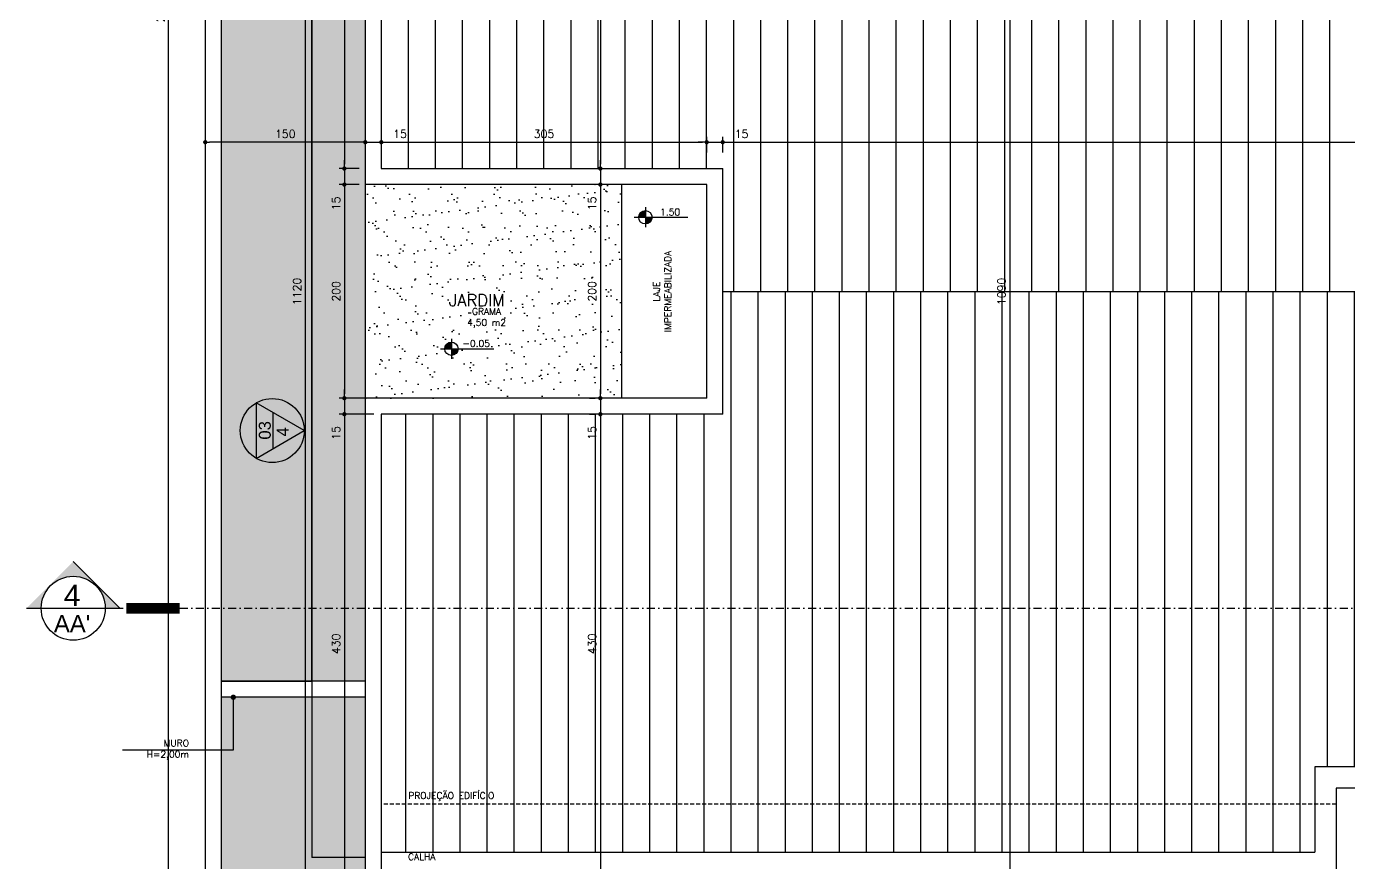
# Model space of a CAD drawing. Header units: millimetres. Extents: x 11997 to 115617, y -26993 to 31834.
# Drawn here: x 12435 to 13674, y -25350 to -24568 of the extents above; entities that cross this region are included whole.
import ezdxf
from ezdxf.enums import TextEntityAlignment as Align

# ---------------------------------------------------------------- set-up
doc = ezdxf.new("R2010")
doc.units = ezdxf.units.MM
doc.linetypes.add('DASHDOT', pattern=[1, 0.5, -0.25, 0, -0.25])
doc.linetypes.add('HIDDEN', pattern=[0.375, 0.25, -0.125])
doc.layers.add('AREA-AMB', color=5, linetype='Continuous', plot=False)
for name, color, linetype in [('COTA', 4, 'Continuous'), ('ESQ', 2, 'Continuous'), ('GRAMA', 64, 'Continuous'), ('H. PAVER CINZA 1', 252, 'Continuous'), ('HATCH', 1, 'Continuous'), ('LCORTE', 1, 'Continuous'), ('NIVEL', 1, 'Continuous'), ('PENA2', 2, 'Continuous'), ('PENA3', 3, 'Continuous'), ('PROJ', 1, 'HIDDEN'), ('TEXTO1', 1, 'Continuous'), ('TEXTO2', 2, 'Continuous'), ('TEXTO3', 3, 'Continuous')]:
    doc.layers.add(name, color=color, linetype=linetype)
doc.styles.add('ARIAL', font='arial.ttf')
doc.styles.add('ROMANS', font='romans.shx')
doc.dimstyles.new('EXTERNA100', dxfattribs={"dimtxt": 12.5, "dimasz": 5, "dimexe": 10, "dimexo": 30, "dimgap": 5.5, "dimtad": 1, "dimzin": 12, "dimdsep": 46, "dimtxsty": 'ROMANS', "dimblk1": 'DOT', "dimblk2": 'DOT', "dimsah": 1, "dimcen": 9, "dimclrt": 2, "dimadec": 0, "dimazin": 0, "dimtfac": 1, "dimtmove": 0, "dimatfit": 1, "dimldrblk": 'DOT', "dimfxl": 1, "dimtolj": 1, "dimtzin": 4, "dimarcsym": 0})
doc.dimstyles.new('EXTERNA50', dxfattribs={"dimtxt": 7.5, "dimasz": 4, "dimexe": 5, "dimexo": 30, "dimgap": 4, "dimtad": 1, "dimzin": 12, "dimdsep": 46, "dimtxsty": 'ROMANS', "dimblk1": 'DOT', "dimblk2": 'DOT', "dimsah": 1, "dimcen": 9, "dimclrt": 2, "dimaunit": 1, "dimadec": 3, "dimazin": 0, "dimtfac": 1, "dimtmove": 0, "dimatfit": 1, "dimldrblk": 'DOT', "dimfxl": 1, "dimtolj": 1, "dimtzin": 4, "dimarcsym": 0})

# ---------------------------------------------------------------- blocks, each defined once
blk = doc.blocks.new('_DOT')
at = {"color": 0, "linetype": 'ByBlock'}
blk.add_line((-0.5, 0), (-1, 0), dxfattribs=at)
at = {"color": 0, "linetype": 'ByBlock', "const_width": 0.5}
blk.add_lwpolyline([(-0.25, 0, 1), (0.25, 0, 1)], format="xyb", close=True, dxfattribs=at)
blk = doc.blocks.new('*D53')
at = {"layer": 'COTA', "color": 0, "lineweight": -2, "transparency": 16777216}
for p, q in [((13352.2, -24270.6), (13351.3, -24270.6)), ((13356.3, -24274.6), (13356.3, -25356.6)), ((13352.2, -25360.6), (13351.3, -25360.6))]:
    blk.add_line(p, q, dxfattribs=at)
at = {"layer": 'Defpoints', "color": 0, "transparency": 16777216}
for p in [(13382.2, -24270.6), (13356.3, -25360.6), (13382.2, -25360.6)]:
    blk.add_point(p, dxfattribs=at)
at = {"layer": 'COTA', "color": 0, "lineweight": -2, "transparency": 16777216, "xscale": 4, "yscale": 4, "zscale": 4}
for p, rotation in [((13356.3, -24270.6), 90), ((13356.3, -25360.6), 270)]:
    blk.add_blockref('_DOT', p, dxfattribs=dict(at, rotation=rotation))
at = {"layer": 'COTA', "color": 2, "transparency": 16777216, "insert": (13348.5, -24815.6), "char_height": 7.5, "attachment_point": 5, "rotation": 90, "style": 'ROMANS'}
blk.add_mtext('\\A1;1090', dxfattribs=at)
blk = doc.blocks.new('*D58')
at = {"layer": 'COTA', "color": 0, "lineweight": -2, "transparency": 16777216}
for p, q in [((12756.3, -24270.6), (12727.6, -24270.6)), ((12732.6, -24274.6), (12732.6, -24696.6)), ((12746.5, -24700.6), (12727.6, -24700.6))]:
    blk.add_line(p, q, dxfattribs=at)
at = {"layer": 'Defpoints', "color": 0, "transparency": 16777216}
for p in [(12786.3, -24270.6), (12732.6, -24700.6), (12776.5, -24700.6)]:
    blk.add_point(p, dxfattribs=at)
at = {"layer": 'COTA', "color": 0, "lineweight": -2, "transparency": 16777216, "xscale": 4, "yscale": 4, "zscale": 4}
for p, rotation in [((12732.6, -24270.6), 90), ((12732.6, -24700.6), 270)]:
    blk.add_blockref('_DOT', p, dxfattribs=dict(at, rotation=rotation))
at = {"layer": 'COTA', "color": 2, "transparency": 16777216, "insert": (12724.8, -24485.6), "char_height": 7.5, "attachment_point": 5, "rotation": 90, "style": 'ROMANS'}
blk.add_mtext('\\A1;430', dxfattribs=at)
blk = doc.blocks.new('*D59')
at = {"layer": 'COTA', "color": 0, "lineweight": -2, "transparency": 16777216}
for p, q in [((12732.6, -24696.6), (12732.6, -24692.6)), ((12746.5, -24700.6), (12727.6, -24700.6)), ((12732.6, -24700.6), (12732.6, -24715.6)), ((12746.5, -24715.6), (12727.6, -24715.6)), ((12732.6, -24719.6), (12732.6, -24742.7))]:
    blk.add_line(p, q, dxfattribs=at)
at = {"layer": 'Defpoints', "color": 0, "transparency": 16777216}
for p in [(12776.5, -24700.6), (12732.6, -24715.6), (12776.5, -24715.6)]:
    blk.add_point(p, dxfattribs=at)
at = {"layer": 'COTA', "color": 0, "lineweight": -2, "transparency": 16777216, "xscale": 4, "yscale": 4, "zscale": 4}
for p, rotation in [((12732.6, -24700.6), 270), ((12732.6, -24715.6), 90)]:
    blk.add_blockref('_DOT', p, dxfattribs=dict(at, rotation=rotation))
at = {"layer": 'COTA', "color": 2, "transparency": 16777216, "insert": (12724.8, -24733.2), "char_height": 7.5, "attachment_point": 5, "rotation": 90, "style": 'ROMANS'}
blk.add_mtext('\\A1;15', dxfattribs=at)
blk = doc.blocks.new('*D60')
at = {"layer": 'COTA', "color": 0, "lineweight": -2, "transparency": 16777216}
for p, q in [((12746.5, -24715.6), (12727.6, -24715.6)), ((12732.6, -24719.6), (12732.6, -24911.6)), ((12746.5, -24915.6), (12727.6, -24915.6))]:
    blk.add_line(p, q, dxfattribs=at)
at = {"layer": 'Defpoints', "color": 0, "transparency": 16777216}
for p in [(12776.5, -24715.6), (12732.6, -24915.6), (12776.5, -24915.6)]:
    blk.add_point(p, dxfattribs=at)
at = {"layer": 'COTA', "color": 0, "lineweight": -2, "transparency": 16777216, "xscale": 4, "yscale": 4, "zscale": 4}
for p, rotation in [((12732.6, -24715.6), 90), ((12732.6, -24915.6), 270)]:
    blk.add_blockref('_DOT', p, dxfattribs=dict(at, rotation=rotation))
at = {"layer": 'COTA', "color": 2, "transparency": 16777216, "insert": (12724.8, -24815.6), "char_height": 7.5, "attachment_point": 5, "rotation": 90, "style": 'ROMANS'}
blk.add_mtext('\\A1;200', dxfattribs=at)
blk = doc.blocks.new('*D61')
at = {"layer": 'COTA', "color": 0, "lineweight": -2, "transparency": 16777216}
for p, q in [((12760.3, -24915.6), (12727.6, -24915.6)), ((12732.6, -24911.6), (12732.6, -24907.6)), ((12732.6, -24915.6), (12732.6, -24930.6)), ((12760.3, -24930.6), (12727.6, -24930.6)), ((12732.6, -24934.6), (12732.6, -24957.7))]:
    blk.add_line(p, q, dxfattribs=at)
at = {"layer": 'Defpoints', "color": 0, "transparency": 16777216}
for p in [(12790.3, -24915.6), (12732.6, -24930.6), (12790.3, -24930.6)]:
    blk.add_point(p, dxfattribs=at)
at = {"layer": 'COTA', "color": 0, "lineweight": -2, "transparency": 16777216, "xscale": 4, "yscale": 4, "zscale": 4}
for p, rotation in [((12732.6, -24915.6), 270), ((12732.6, -24930.6), 90)]:
    blk.add_blockref('_DOT', p, dxfattribs=dict(at, rotation=rotation))
at = {"layer": 'COTA', "color": 2, "transparency": 16777216, "insert": (12724.8, -24948.2), "char_height": 7.5, "attachment_point": 5, "rotation": 90, "style": 'ROMANS'}
blk.add_mtext('\\A1;15', dxfattribs=at)
blk = doc.blocks.new('*D62')
at = {"layer": 'COTA', "color": 0, "lineweight": -2, "transparency": 16777216}
for p, q in [((12760.3, -24930.6), (12727.6, -24930.6)), ((12732.6, -24934.6), (12732.6, -25356.6)), ((12760.3, -25360.6), (12727.6, -25360.6))]:
    blk.add_line(p, q, dxfattribs=at)
at = {"layer": 'Defpoints', "color": 0, "transparency": 16777216}
for p in [(12790.3, -24930.6), (12732.6, -25360.6), (12790.3, -25360.6)]:
    blk.add_point(p, dxfattribs=at)
at = {"layer": 'COTA', "color": 0, "lineweight": -2, "transparency": 16777216, "xscale": 4, "yscale": 4, "zscale": 4}
for p, rotation in [((12732.6, -24930.6), 90), ((12732.6, -25360.6), 270)]:
    blk.add_blockref('_DOT', p, dxfattribs=dict(at, rotation=rotation))
at = {"layer": 'COTA', "color": 2, "transparency": 16777216, "insert": (12724.8, -25145.6), "char_height": 7.5, "attachment_point": 5, "rotation": 90, "style": 'ROMANS'}
blk.add_mtext('\\A1;430', dxfattribs=at)
blk = doc.blocks.new('*D83')
at = {"layer": 'COTA', "color": 0, "lineweight": -2, "transparency": 16777216}
for p, q in [((12726.3, -24255.6), (12691, -24255.6)), ((12696, -24259.6), (12696, -25371.6)), ((12737.2, -25375.6), (12691, -25375.6))]:
    blk.add_line(p, q, dxfattribs=at)
at = {"layer": 'Defpoints', "color": 0, "transparency": 16777216}
for p in [(12756.3, -24255.6), (12696, -25375.6), (12767.2, -25375.6)]:
    blk.add_point(p, dxfattribs=at)
at = {"layer": 'COTA', "color": 0, "lineweight": -2, "transparency": 16777216, "xscale": 4, "yscale": 4, "zscale": 4}
for p, rotation in [((12696, -24255.6), 90), ((12696, -25375.6), 270)]:
    blk.add_blockref('_DOT', p, dxfattribs=dict(at, rotation=rotation))
at = {"layer": 'COTA', "color": 2, "transparency": 16777216, "insert": (12688.2, -24815.6), "char_height": 7.5, "attachment_point": 5, "rotation": 90, "style": 'ROMANS'}
blk.add_mtext('\\A1;1120', dxfattribs=at)
blk = doc.blocks.new('*D109')
at = {"layer": 'COTA', "color": 0, "lineweight": -2, "transparency": 16777216}
for p, q in [((12767.2, -24670.6), (12767.2, -24670.9)), ((12771.2, -24675.9), (13068.2, -24675.9)), ((13072.2, -24685.6), (13072.2, -24670.9))]:
    blk.add_line(p, q, dxfattribs=at)
at = {"layer": 'Defpoints', "color": 0, "transparency": 16777216}
for p in [(13072.2, -24675.9), (12767.2, -24700.6), (13072.2, -24715.6)]:
    blk.add_point(p, dxfattribs=at)
at = {"layer": 'COTA', "color": 0, "lineweight": -2, "transparency": 16777216, "xscale": 4, "yscale": 4, "zscale": 4, "rotation": 180}
blk.add_blockref('_DOT', (12767.2, -24675.9), dxfattribs=at)
at = {"layer": 'COTA', "color": 0, "lineweight": -2, "transparency": 16777216, "xscale": 4, "yscale": 4, "zscale": 4}
blk.add_blockref('_DOT', (13072.2, -24675.9), dxfattribs=at)
at = {"layer": 'COTA', "color": 2, "transparency": 16777216, "insert": (12919.7, -24668.1), "char_height": 7.5, "attachment_point": 5, "style": 'ROMANS'}
blk.add_mtext('\\A1;305', dxfattribs=at)
blk = doc.blocks.new('*D110')
at = {"layer": 'COTA', "color": 0, "lineweight": -2, "transparency": 16777216}
for p, q in [((13068.2, -24675.9), (13064.2, -24675.9)), ((13072.2, -24685.6), (13072.2, -24670.9)), ((13072.2, -24675.9), (13087.2, -24675.9)), ((13087.2, -24685.6), (13087.2, -24670.9)), ((13091.2, -24675.9), (13114.3, -24675.9))]:
    blk.add_line(p, q, dxfattribs=at)
at = {"layer": 'Defpoints', "color": 0, "transparency": 16777216}
for p in [(13087.2, -24675.9), (13072.2, -24715.6), (13087.2, -24715.6)]:
    blk.add_point(p, dxfattribs=at)
at = {"layer": 'COTA', "color": 0, "lineweight": -2, "transparency": 16777216, "xscale": 4, "yscale": 4, "zscale": 4}
blk.add_blockref('_DOT', (13072.2, -24675.9), dxfattribs=at)
at = {"layer": 'COTA', "color": 0, "lineweight": -2, "transparency": 16777216, "xscale": 4, "yscale": 4, "zscale": 4, "rotation": 180}
blk.add_blockref('_DOT', (13087.2, -24675.9), dxfattribs=at)
at = {"layer": 'COTA', "color": 2, "transparency": 16777216, "insert": (13104.8, -24668.1), "char_height": 7.5, "attachment_point": 5, "style": 'ROMANS'}
blk.add_mtext('\\A1;15', dxfattribs=at)
blk = doc.blocks.new('*D111')
at = {"layer": 'COTA', "color": 0, "lineweight": -2, "transparency": 16777216}
for p, q in [((13087.2, -24685.6), (13087.2, -24670.9)), ((13091.2, -24675.9), (14808.2, -24675.9)), ((14812.2, -24683.9), (14812.2, -24670.9))]:
    blk.add_line(p, q, dxfattribs=at)
at = {"layer": 'Defpoints', "color": 0, "transparency": 16777216}
for p in [(14812.2, -24675.9), (13087.2, -24715.6), (14812.2, -24713.9)]:
    blk.add_point(p, dxfattribs=at)
at = {"layer": 'COTA', "color": 0, "lineweight": -2, "transparency": 16777216, "xscale": 4, "yscale": 4, "zscale": 4, "rotation": 180}
blk.add_blockref('_DOT', (13087.2, -24675.9), dxfattribs=at)
at = {"layer": 'COTA', "color": 0, "lineweight": -2, "transparency": 16777216, "xscale": 4, "yscale": 4, "zscale": 4}
blk.add_blockref('_DOT', (14812.2, -24675.9), dxfattribs=at)
at = {"layer": 'COTA', "color": 2, "transparency": 16777216, "insert": (13949.7, -24668.1), "char_height": 7.5, "attachment_point": 5, "style": 'ROMANS'}
blk.add_mtext('\\A1;1725', dxfattribs=at)
blk = doc.blocks.new('*D116')
at = {"layer": 'COTA', "color": 0, "lineweight": -2, "transparency": 16777216}
for p, q in [((12752.2, -24660.5), (12752.2, -24670.9)), ((12767.2, -24660.5), (12767.2, -24670.9)), ((12748.2, -24675.9), (12744.2, -24675.9)), ((12752.2, -24675.9), (12767.2, -24675.9)), ((12771.2, -24675.9), (12794.3, -24675.9))]:
    blk.add_line(p, q, dxfattribs=at)
at = {"layer": 'Defpoints', "color": 0, "transparency": 16777216}
for p in [(12767.2, -24675.9), (12752.2, -24690.5), (12767.2, -24690.5)]:
    blk.add_point(p, dxfattribs=at)
at = {"layer": 'COTA', "color": 0, "lineweight": -2, "transparency": 16777216, "xscale": 4, "yscale": 4, "zscale": 4}
blk.add_blockref('_DOT', (12752.2, -24675.9), dxfattribs=at)
at = {"layer": 'COTA', "color": 0, "lineweight": -2, "transparency": 16777216, "xscale": 4, "yscale": 4, "zscale": 4, "rotation": 180}
blk.add_blockref('_DOT', (12767.2, -24675.9), dxfattribs=at)
at = {"layer": 'COTA', "color": 2, "transparency": 16777216, "insert": (12784.8, -24668.1), "char_height": 7.5, "attachment_point": 5, "style": 'ROMANS'}
blk.add_mtext('\\A1;15', dxfattribs=at)
blk = doc.blocks.new('*D117')
at = {"layer": 'COTA', "color": 0, "lineweight": -2, "transparency": 16777216}
for p, q in [((12602.2, -24638.1), (12602.2, -24680.9)), ((12752.2, -24660.5), (12752.2, -24670.9)), ((12748.2, -24675.9), (12606.2, -24675.9))]:
    blk.add_line(p, q, dxfattribs=at)
at = {"layer": 'Defpoints', "color": 0, "transparency": 16777216}
for p in [(12602.2, -24608.1), (12602.2, -24675.9), (12752.2, -24690.5)]:
    blk.add_point(p, dxfattribs=at)
at = {"layer": 'COTA', "color": 0, "lineweight": -2, "transparency": 16777216, "xscale": 4, "yscale": 4, "zscale": 4, "rotation": 180}
blk.add_blockref('_DOT', (12602.2, -24675.9), dxfattribs=at)
at = {"layer": 'COTA', "color": 0, "lineweight": -2, "transparency": 16777216, "xscale": 4, "yscale": 4, "zscale": 4}
blk.add_blockref('_DOT', (12752.2, -24675.9), dxfattribs=at)
at = {"layer": 'COTA', "color": 2, "transparency": 16777216, "insert": (12677.2, -24668.1), "char_height": 7.5, "attachment_point": 5, "style": 'ROMANS'}
blk.add_mtext('\\A1;150', dxfattribs=at)
blk = doc.blocks.new('*D147')
at = {"layer": 'COTA', "color": 0, "lineweight": -2, "transparency": 16777216}
for p, q in [((12587.2, -23105.6), (12562.9, -23105.6)), ((12567.9, -25991.6), (12567.9, -23109.6)), ((12587.2, -25995.6), (12562.9, -25995.6))]:
    blk.add_line(p, q, dxfattribs=at)
at = {"layer": 'Defpoints', "color": 0, "transparency": 16777216}
for p in [(12567.9, -23105.6), (12617.2, -23105.6), (12617.2, -25995.6)]:
    blk.add_point(p, dxfattribs=at)
at = {"layer": 'COTA', "color": 0, "lineweight": -2, "transparency": 16777216, "xscale": 4, "yscale": 4, "zscale": 4}
for p, rotation in [((12567.9, -23105.6), 90), ((12567.9, -25995.6), 270)]:
    blk.add_blockref('_DOT', p, dxfattribs=dict(at, rotation=rotation))
at = {"layer": 'COTA', "color": 2, "transparency": 16777216, "insert": (12560.2, -24550.6), "char_height": 7.5, "attachment_point": 5, "rotation": 90, "style": 'ROMANS'}
blk.add_mtext('\\A1;2890', dxfattribs=at)
blk = doc.blocks.new('nivel100-planta')
at = {"layer": 'TEXTO2'}
h = blk.add_hatch(color=256, dxfattribs=at)
h.paths.add_polyline_path([(117, 82.3, 0.414214), (104.5, 69.8), (117, 69.8)])
h.paths.add_polyline_path([(117, 57.3, 0.414214), (129.5, 69.8), (117, 69.8)])
for p, q in [((117, 88.6), (117, 51.1)), ((96.3, 69.8), (196.6, 69.8))]:
    blk.add_line(p, q, dxfattribs=at)
blk.add_circle((117, 69.8), 12.5, dxfattribs=at)
blk = doc.blocks.new('*U129')
at = {"linetype": 'Continuous'}
blk.add_hatch(color=256, dxfattribs=at).paths.add_polyline_path([(-199.3, 60, 0.414214), (-259.3, 0), (-287, 0), (-199.3, 87.6), (-111.7, 0), (-139.3, 0, 0.414214)])
at = {"layer": 'LCORTE', "linetype": 'Continuous'}
for p, q in [((-111.7, 0), (-199.3, 87.6)), ((-287, 0), (-111.7, 0))]:
    blk.add_line(p, q, dxfattribs=at)
at = {"layer": 'LCORTE', "linetype": 'Continuous', "const_width": 20, "flags": 128}
blk.add_lwpolyline([(-100, 0), (0, 0)], dxfattribs=at)
at = {"layer": 'LCORTE', "linetype": 'Continuous'}
blk.add_circle((-199.3, 0), 60, dxfattribs=at)
at = {"layer": 'LCORTE', "color": 3, "style": 'ARIAL'}
for tag, height, p in [('PAG', 40, (-201.4, 24.2)), ('DES', 32, (-201.4, -27.8))]:
    blk.add_attdef(tag, text='', height=height, dxfattribs=at).set_placement(p, align=Align.MIDDLE_CENTER)
blk = doc.blocks.new('*D205')
at = {"layer": 'COTA', "color": 0, "lineweight": -2, "transparency": 16777216}
for p, q in [((12967.2, -24270.6), (12967.5, -24270.6)), ((12972.5, -24274.6), (12972.5, -24696.6)), ((12967.2, -24700.6), (12967.5, -24700.6))]:
    blk.add_line(p, q, dxfattribs=at)
at = {"layer": 'Defpoints', "color": 0, "transparency": 16777216}
for p in [(12997.2, -24270.6), (12972.5, -24700.6), (12997.2, -24700.6)]:
    blk.add_point(p, dxfattribs=at)
at = {"layer": 'COTA', "color": 0, "lineweight": -2, "transparency": 16777216, "xscale": 4, "yscale": 4, "zscale": 4}
for p, rotation in [((12972.5, -24270.6), 90), ((12972.5, -24700.6), 270)]:
    blk.add_blockref('_DOT', p, dxfattribs=dict(at, rotation=rotation))
at = {"layer": 'COTA', "color": 2, "transparency": 16777216, "insert": (12964.7, -24485.6), "char_height": 7.5, "attachment_point": 5, "rotation": 90, "style": 'ROMANS'}
blk.add_mtext('\\A1;430', dxfattribs=at)
blk = doc.blocks.new('*D206')
at = {"layer": 'COTA', "color": 0, "lineweight": -2, "transparency": 16777216}
for p, q in [((12972.5, -24696.6), (12972.5, -24692.6)), ((12967.2, -24700.6), (12967.5, -24700.6)), ((12972.5, -24700.6), (12972.5, -24715.6)), ((12967.2, -24715.6), (12967.5, -24715.6)), ((12972.5, -24719.6), (12972.5, -24742.7))]:
    blk.add_line(p, q, dxfattribs=at)
at = {"layer": 'Defpoints', "color": 0, "transparency": 16777216}
for p in [(12997.2, -24700.6), (12972.5, -24715.6), (12997.2, -24715.6)]:
    blk.add_point(p, dxfattribs=at)
at = {"layer": 'COTA', "color": 0, "lineweight": -2, "transparency": 16777216, "xscale": 4, "yscale": 4, "zscale": 4}
for p, rotation in [((12972.5, -24700.6), 270), ((12972.5, -24715.6), 90)]:
    blk.add_blockref('_DOT', p, dxfattribs=dict(at, rotation=rotation))
at = {"layer": 'COTA', "color": 2, "transparency": 16777216, "insert": (12964.7, -24733.2), "char_height": 7.5, "attachment_point": 5, "rotation": 90, "style": 'ROMANS'}
blk.add_mtext('\\A1;15', dxfattribs=at)
blk = doc.blocks.new('*D207')
at = {"layer": 'COTA', "color": 0, "lineweight": -2, "transparency": 16777216}
for p, q in [((12967.2, -24715.6), (12967.5, -24715.6)), ((12972.5, -24719.6), (12972.5, -24911.6)), ((12967.2, -24915.6), (12967.5, -24915.6))]:
    blk.add_line(p, q, dxfattribs=at)
at = {"layer": 'Defpoints', "color": 0, "transparency": 16777216}
for p in [(12997.2, -24715.6), (12972.5, -24915.6), (12997.2, -24915.6)]:
    blk.add_point(p, dxfattribs=at)
at = {"layer": 'COTA', "color": 0, "lineweight": -2, "transparency": 16777216, "xscale": 4, "yscale": 4, "zscale": 4}
for p, rotation in [((12972.5, -24715.6), 90), ((12972.5, -24915.6), 270)]:
    blk.add_blockref('_DOT', p, dxfattribs=dict(at, rotation=rotation))
at = {"layer": 'COTA', "color": 2, "transparency": 16777216, "insert": (12964.7, -24815.6), "char_height": 7.5, "attachment_point": 5, "rotation": 90, "style": 'ROMANS'}
blk.add_mtext('\\A1;200', dxfattribs=at)
blk = doc.blocks.new('*D208')
at = {"layer": 'COTA', "color": 0, "lineweight": -2, "transparency": 16777216}
for p, q in [((12962.2, -24915.6), (12967.5, -24915.6)), ((12972.5, -24911.6), (12972.5, -24907.6)), ((12972.5, -24915.6), (12972.5, -24930.6)), ((12962.2, -24930.6), (12967.5, -24930.6)), ((12972.5, -24934.6), (12972.5, -24957.7))]:
    blk.add_line(p, q, dxfattribs=at)
at = {"layer": 'Defpoints', "color": 0, "transparency": 16777216}
for p in [(12992.2, -24915.6), (12972.5, -24930.6), (12992.2, -24930.6)]:
    blk.add_point(p, dxfattribs=at)
at = {"layer": 'COTA', "color": 0, "lineweight": -2, "transparency": 16777216, "xscale": 4, "yscale": 4, "zscale": 4}
for p, rotation in [((12972.5, -24915.6), 270), ((12972.5, -24930.6), 90)]:
    blk.add_blockref('_DOT', p, dxfattribs=dict(at, rotation=rotation))
at = {"layer": 'COTA', "color": 2, "transparency": 16777216, "insert": (12964.7, -24948.2), "char_height": 7.5, "attachment_point": 5, "rotation": 90, "style": 'ROMANS'}
blk.add_mtext('\\A1;15', dxfattribs=at)
blk = doc.blocks.new('*D209')
at = {"layer": 'COTA', "color": 0, "lineweight": -2, "transparency": 16777216}
for p, q in [((12962.2, -24930.6), (12967.5, -24930.6)), ((12972.5, -24934.6), (12972.5, -25356.6)), ((12962.2, -25360.6), (12967.5, -25360.6))]:
    blk.add_line(p, q, dxfattribs=at)
at = {"layer": 'Defpoints', "color": 0, "transparency": 16777216}
for p in [(12992.2, -24930.6), (12972.5, -25360.6), (12992.2, -25360.6)]:
    blk.add_point(p, dxfattribs=at)
at = {"layer": 'COTA', "color": 0, "lineweight": -2, "transparency": 16777216, "xscale": 4, "yscale": 4, "zscale": 4}
for p, rotation in [((12972.5, -24930.6), 90), ((12972.5, -25360.6), 270)]:
    blk.add_blockref('_DOT', p, dxfattribs=dict(at, rotation=rotation))
at = {"layer": 'COTA', "color": 2, "transparency": 16777216, "insert": (12964.7, -25145.6), "char_height": 7.5, "attachment_point": 5, "rotation": 90, "style": 'ROMANS'}
blk.add_mtext('\\A1;430', dxfattribs=at)

msp = doc.modelspace()

# ---------------------------------------------------------------- hatches: boundary and pattern name
at = {"layer": 'GRAMA'}
h = msp.add_hatch(dxfattribs=at)
h.set_pattern_fill('AR-SAND', color=256, scale=0.5, style=0)
h.set_pattern_definition([(37.5, (167380.716, 11211.371), (-0.8000156, 24.4706619), [0, -19.304, 0, -21.59, 0, -20.6375]), (7.5, (167380.716, 11211.37), (22.476164, 35.841255), [0, -10.414, 0, -17.399, 0, -6.6675]), (327.5, (167365.095, 11211.37), (39.5496185, 0.0718592), [0, -6.35, 0, -22.86, 0, -29.845]), (317.5, (167365.095, 11211.37), (38.1778226, 11.146466), [0, -3.175, 0, -14.986, 0, -17.145])])
h.paths.add_polyline_path([(13412.223, -23730.616), (13382.223, -23730.616), (13382.223, -24025.616), (13344.723, -24025.616), (13344.723, -24000.473), (13154.723, -24000.616), (13154.723, -24005.616), (13114.723, -24005.616), (13114.723, -24025.616), (12997.223, -24025.616), (12997.223, -24285.616), (12702.223, -24285.616), (12702.223, -25180.616), (12617.223, -25180.616), (12617.223, -23120.616), (13412.223, -23120.616)])
h = msp.add_hatch(dxfattribs=at)
h.set_pattern_fill('AR-SAND', color=256, scale=0.5, style=0)
h.set_pattern_definition([(37.5, (12752.223, -24915.616), (-0.8, 24.4707), [0, -19.304, 0, -21.59, 0, -20.6375]), (7.5, (12752.223, -24915.616), (22.476, 35.8413), [0, -10.414, 0, -17.399, 0, -6.6675]), (327.5, (12736.602, -24915.616), (39.5496, 0.0719), [0, -6.35, 0, -22.86, 0, -29.845]), (317.5, (12736.602, -24915.616), (38.178, 11.1465), [0, -3.175, 0, -14.986, 0, -17.145])])
h.paths.add_polyline_path([(12752.223, -24715.616), (12992.223, -24715.616), (12992.223, -24915.616), (12752.223, -24915.616)])
h = msp.add_hatch(dxfattribs=at)
h.set_pattern_fill('AR-SAND', color=256, scale=0.5, style=0)
h.set_pattern_definition([(37.5, (12617.223, -25995.616), (-0.80002, 24.47066), [0, -19.304, 0, -21.59, 0, -20.6375]), (7.5, (12617.223, -25995.616), (22.4762, 35.84126), [0, -10.414, 0, -17.399, 0, -6.6675]), (327.5, (12601.602, -25995.616), (39.54962, 0.07186), [0, -6.35, 0, -22.86, 0, -29.845]), (317.5, (12601.602, -25995.616), (38.1778, 11.1465), [0, -3.175, 0, -14.986, 0, -17.145])])
h.paths.add_polyline_path([(13612.223, -25432.4), (13612.223, -25375.616), (12752.223, -25375.616), (12752.223, -25345.616), (12702.223, -25345.616), (12702.223, -25195.616), (12617.223, -25195.616), (12617.223, -25995.616), (12975.88, -25995.616, -0.02695485), (13045.899, -25881.64), (12738.135, -25881.64), (12738.135, -25421.519), (13198.135, -25421.519), (13198.135, -25700.931, -0.10038076)])
at = {"layer": 'H. PAVER CINZA 1'}
h = msp.add_hatch(color=256, dxfattribs=at)
h.paths.add_polyline_path([(12752.223, -25195.616), (12702.223, -25195.616), (12702.223, -25345.616), (12752.223, -25345.616)])
h.paths.add_polyline_path([(12702.223, -25180.616), (12752.223, -25180.616), (12752.223, -24915.616), (12752.223, -24715.616), (12752.223, -24285.616), (12702.223, -24285.616)])
at = {"layer": 'HATCH'}
h = msp.add_hatch(dxfattribs=at)
h.set_pattern_fill('LINE', color=256, scale=8, angle=90, style=0)
h.set_pattern_definition([(90, (12767.223, -24815.616), (-25.4, 2e-15), [])])
h.paths.add_polyline_path([(14992.223, -24290.616), (14360.088, -24290.616), (13889.723, -24715.616), (13419.358, -24290.616), (12767.223, -24290.616), (12767.223, -24700.616), (13087.223, -24700.616), (13087.223, -24815.616), (14812.223, -24815.616), (14812.223, -24700.616), (14992.223, -24700.616)])
h = msp.add_hatch(dxfattribs=at)
h.set_pattern_fill('LINE', color=256, scale=8, angle=90, style=0)
h.set_pattern_definition([(90, (3214.45, -24418.186), (-25.4, 2e-15), [])])
h.paths.add_polyline_path([(14992.223, -25295.616), (14482.223, -25295.616), (14482.223, -25340.616), (14992.223, -25340.616)])
h.paths.add_polyline_path([(13642.223, -25295.616), (12767.223, -25295.616), (12767.223, -25340.616), (13642.223, -25340.616)])
h.paths.add_polyline_path([(14992.223, -24930.616), (14812.223, -24930.616), (14812.223, -24815.616), (13087.223, -24815.616), (13087.223, -24930.616), (12767.223, -24930.616), (12767.223, -25295.616), (13642.223, -25295.616), (13642.223, -25260.616), (13807.223, -25260.616), (13807.223, -24895.616), (14317.223, -24895.616), (14317.223, -25260.616), (14482.223, -25260.616), (14482.223, -25295.616), (14992.223, -25295.616)])

# ---------------------------------------------------------------- linework, layer by layer
at = {"layer": 'AREA-AMB'}
msp.add_lwpolyline([(13412.223, -23120.616), (12617.223, -23120.616), (12617.223, -25180.616), (12702.223, -25180.616), (12702.223, -24285.616), (12997.223, -24285.616), (12997.223, -24025.616), (13114.723, -24025.616), (13114.723, -24005.616), (13154.723, -24005.616), (13154.723, -24000.616), (13304.723, -24000.616), (13304.723, -24005.616), (13344.723, -24005.616), (13344.723, -24025.616), (13412.223, -24025.616)], close=True, dxfattribs=at)
at = {"layer": 'ESQ', "color": 2}
msp.add_line((12992.223, -24715.616), (12992.223, -24915.616), dxfattribs=at)
at = {"layer": 'LCORTE', "linetype": 'Continuous'}
msp.add_line((12665.826, -24962.777), (12665.826, -24929.094), dxfattribs=at)
at = {"layer": 'LCORTE', "linetype": 'DASHDOT', "ltscale": 15}
msp.add_line((12472.551, -25112.297), (15759.41, -25112.297), dxfattribs=at)
at = {"layer": 'LCORTE', "linetype": 'Continuous'}
msp.add_lwpolyline([(12694.997, -24945.936), (12649.997, -24919.955), (12649.997, -24971.916)], close=True, dxfattribs=at)
msp.add_circle((12664.997, -24945.936), 30, dxfattribs=at)
at = {"layer": 'NIVEL'}
for p, q in [((12702.223, -24285.616), (12702.223, -25345.616)), ((12752.223, -24715.616), (12752.223, -24915.616)), ((13087.223, -24815.616), (14812.223, -24815.616)), ((13807.223, -25260.616), (13642.223, -25260.616)), ((13642.223, -25260.616), (13642.223, -25340.616)), ((12752.223, -25345.616), (12702.223, -25345.616)), ((12767.223, -25340.616), (13642.223, -25340.616))]:
    msp.add_line(p, q, dxfattribs=at)
at = {"layer": 'PENA2'}
for p, q in [((12752.223, -24255.616), (12752.223, -24715.616)), ((13087.223, -24930.616), (13087.223, -24700.616)), ((13072.223, -24715.616), (12752.223, -24715.616)), ((13072.223, -24915.616), (13072.223, -24715.616)), ((13087.223, -24930.616), (12767.223, -24930.616)), ((12767.223, -24930.616), (12767.223, -25360.616))]:
    msp.add_line(p, q, dxfattribs=at)
for points in [[(14382.223, -24270.616), (14382.223, -24270.616), (14382.223, -23745.616), (13397.223, -23745.616), (13397.223, -24270.616), (12767.223, -24270.616), (12767.223, -24700.616), (13087.223, -24700.616)], [(13072.223, -24915.616), (12752.223, -24915.616), (12752.223, -25375.616), (12752.223, -25375.616), (13662.223, -25375.616)]]:
    msp.add_lwpolyline(points, dxfattribs=at)
at = {"layer": 'PENA3'}
for p, q in [((12602.223, -23105.616), (12602.223, -25995.616)), ((12617.223, -23120.616), (12617.223, -25995.616)), ((12752.223, -25180.616), (12617.223, -25180.616)), ((12752.223, -25195.616), (12617.223, -25195.616)), ((13842.223, -25280.616), (13662.223, -25280.616)), ((13662.223, -25280.616), (13662.223, -25480.616))]:
    msp.add_line(p, q, dxfattribs=at)
at = {"layer": 'PROJ', "ltscale": 15}
msp.add_line((13662.223, -25295.616), (12767.223, -25295.616), dxfattribs=at)

# ---------------------------------------------------------------- block references
at = {"layer": 'LCORTE'}
ref = msp.add_blockref('*U129', (12578.132, -25112.297), dxfattribs=dict(at, xscale=0.5, yscale=0.5, zscale=0.5))
ref.add_attrib('PAG', '4', dxfattribs={"color": 3, "height": 20, "style": 'ARIAL'}).set_placement((12477.427, -25100.136), align=Align.MIDDLE_CENTER)
ref.add_attrib('DES', "AA'", dxfattribs={"color": 3, "height": 16, "style": 'ARIAL'}).set_placement((12477.418, -25126.713), align=Align.MIDDLE_CENTER)
at = {"layer": 'TEXTO2', "xscale": 0.5, "yscale": 0.5, "zscale": 0.5}
for p in [(12956.185, -24781.14), (12774.392, -24904.25)]:
    msp.add_blockref('nivel100-planta', p, dxfattribs=at)

# ---------------------------------------------------------------- texts
at = {"layer": 'LCORTE', "color": 3, "style": 'ARIAL'}
for s, p in [('03', (12663.623, -24945.707)), ('4', (12680.327, -24947.108))]:
    msp.add_text(s, height=11.2, rotation=90, dxfattribs=at).set_placement(p, align=Align.CENTER)
at = {"layer": 'TEXTO2', "style": 'ROMANS'}
for s, p in [('1.50', (13037.939, -24744.392)), ('-0.05', (12856.146, -24867.502))]:
    msp.add_text(s, height=6.25, dxfattribs=at).set_placement(p, align=Align.CENTER)
at = {"layer": 'TEXTO2', "insert": (13022.069, -24815.749), "char_height": 6.25, "width": 240.89286, "attachment_point": 2, "rotation": 90, "style": 'ROMANS'}
msp.add_mtext('LAJE\\PIMPERMEABILIZADA', dxfattribs=at)
at = {"layer": 'TEXTO2', "char_height": 6.25, "style": 'ROMANS'}
for s, insert, width, attachment_point in [('GRAMA\\P4,50 m2', (12865.877, -24831.175), 109.51195, 2), ('MURO\\PH=2,00m', (12587.03, -25235.447), 102.9495, 3), ('PROJEÇÃO EDIFÍCIO', (12792.436, -25284.573), 259.24475, 1), ('CALHA', (12792.28, -25341.882), 259.24475, 1)]:
    msp.add_mtext(s, dxfattribs=dict(at, insert=insert, width=width, attachment_point=attachment_point))
at = {"layer": 'TEXTO3', "insert": (12865.877, -24829.506), "char_height": 11.25, "width": 187.95255, "attachment_point": 8, "style": 'ROMANS'}
msp.add_mtext('\\pxi-1.6463;JARDIM', dxfattribs=at)

# ---------------------------------------------------------------- dimensions: what is measured, and where the dimension line sits
at = {"layer": 'COTA'}
for base, p1, p2, picture, middle in [((12567.943, -23105.616), (12617.223, -25995.616), (12617.223, -23105.616), '*D147', (12560.193, -24550.616)), ((12695.971, -25375.616), (12756.312, -24255.616), (12767.223, -25375.616), '*D83', (12688.221, -24815.616)), ((12732.552, -24700.616), (12786.312, -24270.616), (12776.451, -24700.616), '*D58', (12724.802, -24485.616)), ((12972.486, -24700.616), (12997.223, -24270.616), (12997.223, -24700.616), '*D205', (12964.736, -24485.616)), ((13356.26, -25360.616), (13382.223, -24270.616), (13382.223, -25360.616), '*D53', (13348.51, -24815.616)), ((12732.552, -24715.616), (12776.451, -24700.616), (12776.451, -24715.616), '*D59', (12724.802, -24733.152)), ((12972.486, -24715.616), (12997.223, -24700.616), (12997.223, -24715.616), '*D206', (12964.736, -24733.152)), ((12732.552, -24915.616), (12776.451, -24715.616), (12776.451, -24915.616), '*D60', (12724.802, -24815.616)), ((12972.486, -24915.616), (12997.223, -24715.616), (12997.223, -24915.616), '*D207', (12964.736, -24815.616)), ((12732.552, -24930.616), (12790.345, -24915.616), (12790.345, -24930.616), '*D61', (12724.802, -24948.152)), ((12972.486, -24930.616), (12992.223, -24915.616), (12992.223, -24930.616), '*D208', (12964.736, -24948.152)), ((12732.552, -25360.616), (12790.345, -24930.616), (12790.345, -25360.616), '*D62', (12724.802, -25145.616)), ((12972.486, -25360.616), (12992.223, -24930.616), (12992.223, -25360.616), '*D209', (12964.736, -25145.616))]:
    dim = msp.add_linear_dim(base=base, p1=p1, p2=p2, angle=90, dimstyle='EXTERNA50', dxfattribs=at)
    dim.commit()
    dim.dimension.update_dxf_attribs({"geometry": picture, "text_midpoint": middle})
for base, p1, p2, picture, middle in [((12602.223, -24675.882), (12752.223, -24690.515), (12602.223, -24608.116), '*D117', (12677.223, -24668.132)), ((12767.223, -24675.882), (12752.223, -24690.515), (12767.223, -24690.515), '*D116', (12784.759, -24668.132)), ((13072.223, -24675.882), (12767.223, -24700.616), (13072.223, -24715.616), '*D109', (12919.723, -24668.132)), ((13087.223, -24675.882), (13072.223, -24715.616), (13087.223, -24715.616), '*D110', (13104.759, -24668.132)), ((14812.223, -24675.882), (13087.223, -24715.616), (14812.223, -24713.871), '*D111', (13949.723, -24668.132))]:
    dim = msp.add_linear_dim(base=base, p1=p1, p2=p2, dimstyle='EXTERNA50', dxfattribs=at)
    dim.commit()
    dim.dimension.update_dxf_attribs({"geometry": picture, "text_midpoint": middle})

# ---------------------------------------------------------------- leaders
at = {"layer": 'TEXTO1'}
msp.add_leader([(12628.515, -25195.616), (12628.515, -25245.129), (12524.605, -25245.129)], dimstyle='EXTERNA100', override={"dimgap": 5.5, "dimtad": 0}, dxfattribs=at)

doc.saveas('drawing.dxf')
